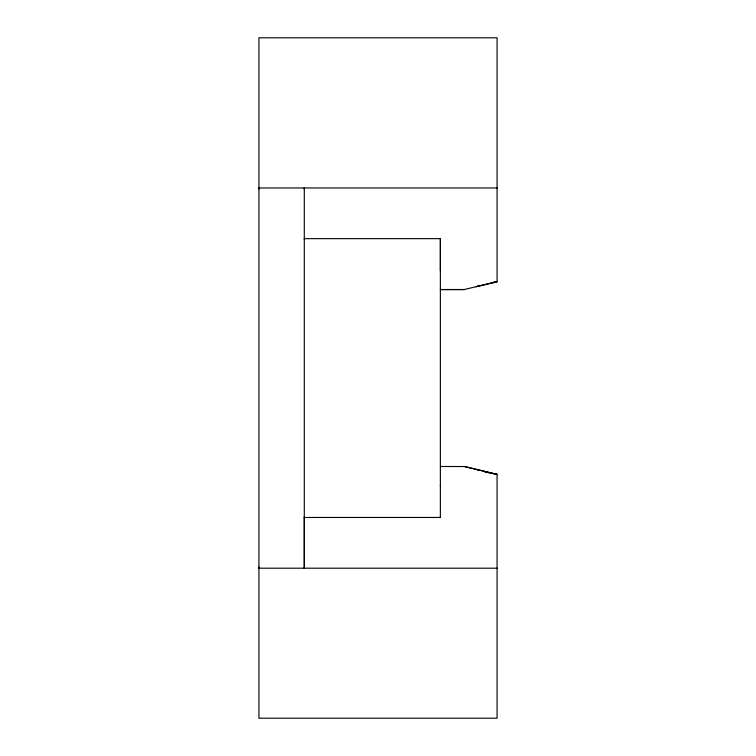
<?xml version="1.0" encoding="UTF-8"?>
<svg xmlns="http://www.w3.org/2000/svg" width="756" height="756" viewBox="0 0 756 756"><rect width="100%" height="100%" fill="white"/><g stroke="black" fill="none" stroke-linecap="round" stroke-linejoin="round"><path stroke-width="1.13" d="M258.93 187.96L258.93 37.8L497.07 37.8L497.07 187.96L258.93 187.96L258.93 568.332M464.392 466.461L497.07 474.362L497.07 718.2L258.93 718.2L258.93 567.009M304.29 516.603L304.29 568.191L304.29 187.96L304.29 188.991M304.29 239.397L304.29 238.65L440.37 238.65L440.37 270.894M304.29 517.463L440.37 517.463L440.37 516.603M440.37 485.768L440.37 485.106M479.417 285.305L476.299 286.741L497.07 281.761L497.07 187.809M491.438 282.716L497.07 281.629L464.392 289.51L440.37 289.52M440.37 289.614L464.392 289.605M440.37 466.48L464.392 466.546L497.07 474.39L484.672 471.99M258.93 568.191L497.07 568.191M476.998 469.58L479.106 470.553M440.37 238.65L440.37 517.463M258.93 187.809L258.93 188.991"/></g></svg>
